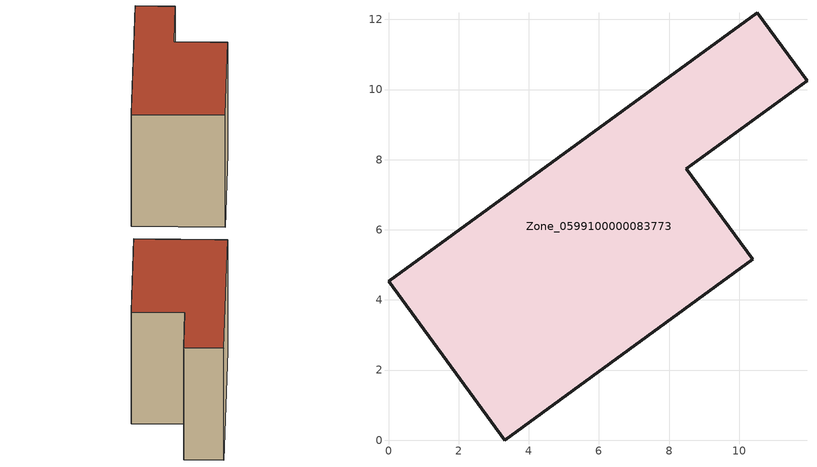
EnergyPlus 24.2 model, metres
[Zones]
Zone_0599100000083773
 floor ground (C_G): 0,4.54 10.51,12.19 11.93,10.25 8.49,7.74 10.38,5.16 3.31,0 z0
 wall outside (C_F): 3.31,0 10.38,5.16 8.49,7.74 11.93,10.25 10.51,12.19 0,4.54 3.31,0 z0:7.66
 roof outside (C_R): 10.51,12.19 0,4.54 3.31,0 10.38,5.16 8.49,7.74 11.93,10.25 z7.66
[BUILDING]
Pand.0599100000083773: North Axis=0; Terrain=City; Loads Convergence Tolerance Value=0.04; Temperature Convergence Tolerance Value=0.4; Solar Distribution=FullExterior; Maximum Number of Warmup Days=25; Minimum Number of Warmup Days=1
[Site:Location]
Rotterdam.The.Hague.AP_ZH_NLD Design_Conditions: Latitude=51.96; Longitude=4.45; Time Zone=1; Elevation=-4.5
[SITE:GROUNDTEMPERATURE:BUILDINGSURFACE]
18, 18, 18, 18, 18, 18, 18, 18, 18, 18, 18, 18
[MATERIAL] Thermal Absorptance=0.9; Solar Absorptance=0.7; Visible Absorptance=0.7
Name | Roughness | Thickness | Conductivity | Density | Specific Heat
G.TC.1975-1991 | MediumSmooth | 0.15 | 0.288461 | 540 | 1210
F.TC.1975-1991 | Rough | 0.3 | 0.230769 | 1920 | 840
R.TC.1975-1991 | MediumRough | 0.2 | 0.153846 | 1500 | 1000
[CONSTRUCTION]
C_G: G.TC.1975-1991
C_F: F.TC.1975-1991
C_R: R.TC.1975-1991
[ZONE]
Zone_0599100000083773: Type=1; Multiplier=1; Ceiling Height=Autocalculate; Volume=Autocalculate; Floor Area=autocalculate; Part of Total Floor Area=Yes
[ZONEINFILTRATION:DESIGNFLOWRATE]
Infil_Zone_0599100000083773: Zone or ZoneList or Space or SpaceList=Zone_0599100000083773; Schedule=AlwaysOn; Design Flow Rate Calculation Method=Flow/Area; Flow Rate per Floor Area=0.003; Constant Term Coefficient=1; Temperature Term Coefficient=0; Velocity Term Coefficient=0; Velocity Squared Term Coefficient=0
[HVACTEMPLATE:ZONE:IDEALLOADSAIRSYSTEM]
Zone_0599100000083773: Maximum Heating Supply Air Temperature=50; Minimum Cooling Supply Air Temperature=13; Maximum Heating Supply Air Humidity Ratio=0.0156; Minimum Cooling Supply Air Humidity Ratio=0.0077; Heating Limit=NoLimit; Cooling Limit=NoLimit; Dehumidification Control Type=ConstantSensibleHeatRatio; Cooling Sensible Heat Ratio=0.7; Dehumidification Setpoint=60; Humidification Control Type=None; Humidification Setpoint=30; Outdoor Air Method=None; Outdoor Air Flow Rate per Person=0.00944; Outdoor Air Flow Rate per Zone Floor Area=0; Outdoor Air Flow Rate per Zone=0; Demand Controlled Ventilation Type=None; Outdoor Air Economizer Type=NoEconomizer; Heat Recovery Type=None; Sensible Heat Recovery Effectiveness=0.7; Latent Heat Recovery Effectiveness=0.65
[ZONECONTROL:THERMOSTAT]
ThermostatControl_Zone_0599100000083773: Zone or ZoneList=Zone_0599100000083773; Control Type Schedule=DualSetpointControlType; Control 1=Thermostat_Zone_0599100000083773; Temperature Difference Between Cutout And Setpoint=0
[THERMOSTATSETPOINT:DUALSETPOINT]
Thermostat_Zone_0599100000083773: Heating Setpoint Temperature Schedule=HeatingSetpoint_Zone_0599100000083773; Cooling Setpoint Temperature Schedule=CoolingSetpoint_Zone_0599100000083773
[SCHEDULE:COMPACT]
HeatingSetpoint_Zone_0599100000083773: Through: 12/31, For: AllDays, Until: 24:00, 21
CoolingSetpoint_Zone_0599100000083773: Through: 12/31, For: AllDays, Until: 24:00, 24
DualSetpointControlType: Through: 12/31, For: AllDays, Until: 24:00, 4
AlwaysOn: Through: 12/31, For: AllDays, Until: 24:00, 1
